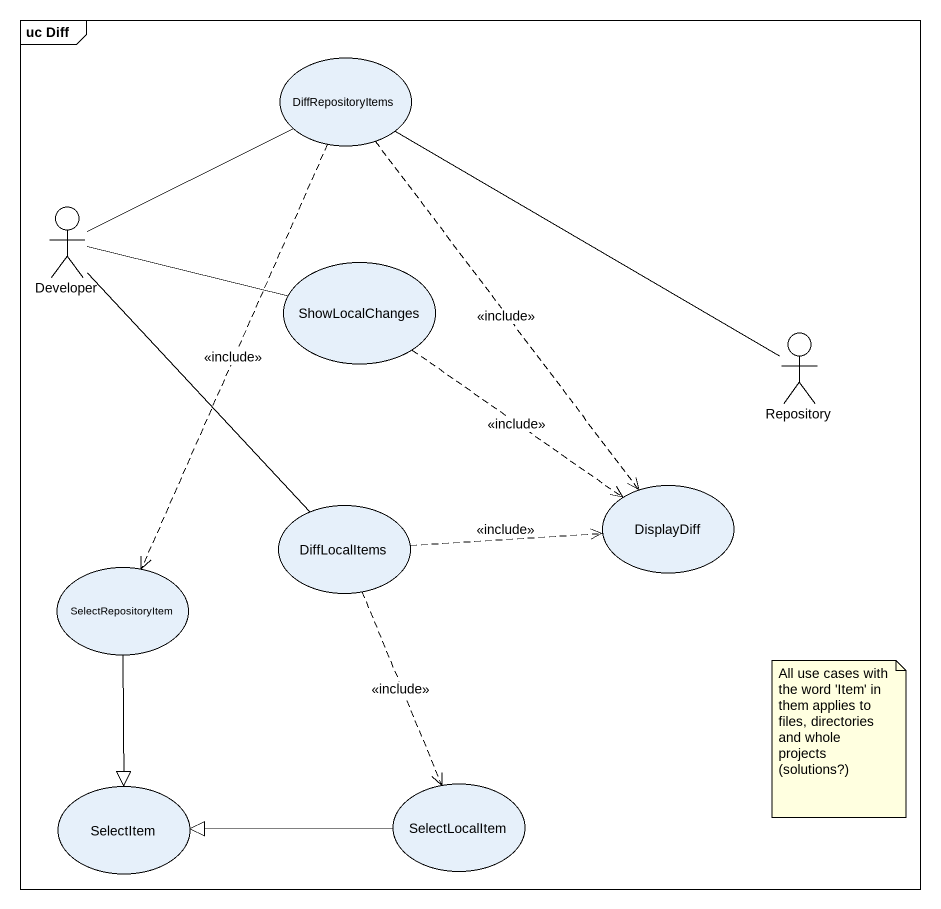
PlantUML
@startuml
mainframe uc Diff
usecase DiffRepositoryItems
actor Developer
usecase ShowLocalChanges
actor Repository
usecase DiffLocalItems
usecase DisplayDiff
usecase SelectRepositoryItem
usecase SelectItem
usecase SelectLocalItem
DiffRepositoryItems -- Repository
DiffRepositoryItems ..> DisplayDiff : <<include>>
DiffRepositoryItems ..> SelectRepositoryItem : <<include>>
Developer -right- DiffRepositoryItems
Developer -right- ShowLocalChanges
Developer -- DiffLocalItems
ShowLocalChanges ..> DisplayDiff : <<include>>
DiffLocalItems .right.> DisplayDiff : <<include>>
DiffLocalItems ..> SelectLocalItem : <<include>>
SelectRepositoryItem --|> SelectItem
SelectLocalItem -left-|> SelectItem
note as N1
  All use cases with the word 'Item' in them applies to files, directories and whole projects (solutions?)
end note
@enduml
